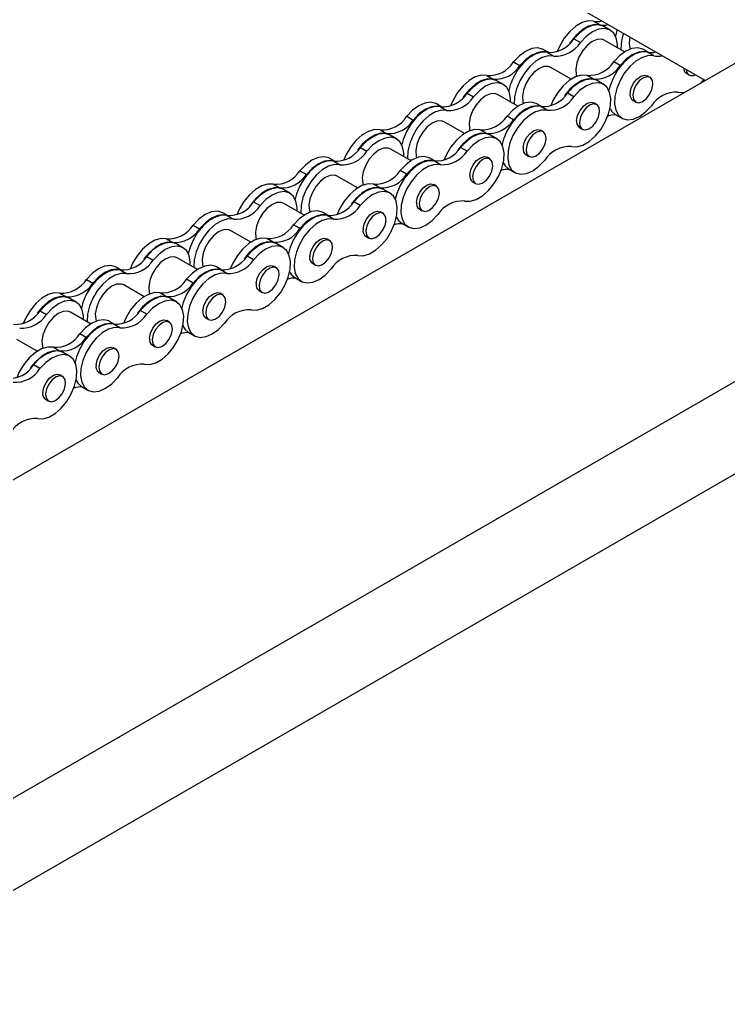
# Model space of a CAD drawing. Header units: metres. Extents: x 0 to 21025, y 0 to 14850.
# Drawn here: x 14318.9 to 14437.8, y 5903.6 to 6069.5 of the extents above; entities that cross this region are included whole.
import ezdxf

# ---------------------------------------------------------------- set-up
doc = ezdxf.new("R2010")
doc.units = ezdxf.units.M
doc.header["$LTSCALE"] = 25
doc.layers.add('SL4', color=4, linetype='Continuous')

msp = doc.modelspace()

# ---------------------------------------------------------------- linework, layer by layer
at = {"layer": 'SL4'}
for p, q in [((14077.021, 5799.823), (14745.238, 6185.577)), ((14757.088, 6176.864), (14083.756, 5788.158)), ((14030.723, 5826.55), (14589.165, 6148.932)), ((14433.932, 6059.318), (14372.584, 6094.733)), ((14415.226, 6069.303), (14416.301, 6068.683)), ((14417.995, 6067.793), (14416.92, 6068.414)), ((14411.926, 6066.336), (14413, 6065.716)), ((14420.422, 6064.129), (14417.015, 6066.096)), ((14407.675, 6064.006), (14406.773, 6064.527)), ((14407.443, 6064.052), (14408.518, 6063.431)), ((14424.505, 6064.035), (14423.602, 6064.556)), ((14425.347, 6063.46), (14424.272, 6064.081)), ((14401.778, 6062.45), (14402.853, 6061.829)), ((14419.683, 6061.858), (14418.608, 6062.479)), ((14411.457, 6059.56), (14408.05, 6061.527)), ((14430.796, 6060.543), (14431.261, 6060.274)), ((14397.296, 6060.165), (14398.371, 6059.545)), ((14400.065, 6058.655), (14398.99, 6059.275)), ((14415.2, 6059.574), (14414.125, 6060.194)), ((14416.894, 6058.684), (14415.82, 6059.304)), ((14424.695, 6059.859), (14424.229, 6060.128)), ((14411.9, 6056.607), (14410.825, 6057.227)), ((14393.996, 6057.198), (14395.071, 6056.578)), ((14402.492, 6054.991), (14399.085, 6056.958)), ((14415.73, 6055.29), (14415.264, 6055.559)), ((14421.831, 6055.973), (14422.296, 6055.705)), ((14389.746, 6054.868), (14388.843, 6055.389)), ((14389.513, 6054.914), (14390.588, 6054.293)), ((14406.575, 6054.897), (14405.672, 6055.418)), ((14407.417, 6054.322), (14406.343, 6054.943)), ((14383.849, 6053.312), (14384.923, 6052.691)), ((14393.527, 6050.422), (14390.12, 6052.388)), ((14401.753, 6052.72), (14400.678, 6053.341)), ((14418.865, 6053.619), (14419.94, 6052.999)), ((14379.366, 6051.027), (14380.441, 6050.407)), ((14397.27, 6050.436), (14396.195, 6051.056)), ((14406.765, 6050.721), (14406.299, 6050.99)), ((14412.866, 6051.404), (14413.332, 6051.136)), ((14382.135, 6049.517), (14381.06, 6050.137)), ((14398.965, 6049.546), (14397.89, 6050.166)), ((14376.066, 6048.06), (14377.141, 6047.44)), ((14384.562, 6045.853), (14381.155, 6047.819)), ((14393.97, 6047.469), (14392.895, 6048.089)), ((14371.816, 6045.73), (14370.913, 6046.251)), ((14371.584, 6045.776), (14372.658, 6045.155)), ((14388.645, 6045.759), (14387.743, 6046.28)), ((14389.488, 6045.184), (14388.413, 6045.805)), ((14397.8, 6046.152), (14397.334, 6046.421)), ((14403.901, 6046.835), (14404.367, 6046.567)), ((14365.919, 6044.174), (14366.994, 6043.553)), ((14383.823, 6043.582), (14382.748, 6044.203)), ((14400.935, 6044.481), (14402.01, 6043.861)), ((14375.597, 6041.284), (14372.19, 6043.25)), ((14361.436, 6041.889), (14362.511, 6041.269)), ((14364.205, 6040.379), (14363.131, 6040.999)), ((14379.341, 6041.298), (14378.266, 6041.918)), ((14381.035, 6040.408), (14379.96, 6041.028)), ((14388.835, 6041.583), (14388.37, 6041.852)), ((14394.936, 6042.266), (14395.402, 6041.998)), ((14358.136, 6038.922), (14359.211, 6038.302)), ((14366.632, 6036.715), (14363.226, 6038.681)), ((14376.04, 6038.331), (14374.966, 6038.951)), ((14385.971, 6037.697), (14386.437, 6037.429)), ((14353.886, 6036.592), (14352.983, 6037.113)), ((14353.654, 6036.638), (14354.729, 6036.017)), ((14370.715, 6036.621), (14369.813, 6037.142)), ((14371.558, 6036.046), (14370.483, 6036.667)), ((14379.87, 6037.014), (14379.405, 6037.283)), ((14347.989, 6035.036), (14349.064, 6034.415)), ((14357.668, 6032.146), (14354.261, 6034.112)), ((14365.893, 6034.444), (14364.818, 6035.065)), ((14383.005, 6035.343), (14384.08, 6034.723)), ((14343.507, 6032.751), (14344.581, 6032.131)), ((14361.411, 6032.16), (14360.336, 6032.78)), ((14370.905, 6032.445), (14370.44, 6032.714)), ((14377.006, 6033.128), (14377.472, 6032.859)), ((14346.276, 6031.241), (14345.201, 6031.861)), ((14363.105, 6031.27), (14362.03, 6031.89)), ((14340.206, 6029.784), (14341.281, 6029.164)), ((14348.703, 6027.577), (14345.296, 6029.543)), ((14358.111, 6029.193), (14357.036, 6029.813)), ((14335.956, 6027.454), (14335.054, 6027.975)), ((14335.724, 6027.5), (14336.799, 6026.879)), ((14352.786, 6027.483), (14351.883, 6028.004)), ((14353.628, 6026.908), (14352.553, 6027.529)), ((14361.94, 6027.876), (14361.475, 6028.145)), ((14368.041, 6028.559), (14368.507, 6028.29)), ((14330.059, 6025.898), (14331.134, 6025.277)), ((14347.963, 6025.306), (14346.889, 6025.927)), ((14365.076, 6026.205), (14366.15, 6025.585)), ((14339.738, 6023.007), (14336.331, 6024.974)), ((14325.577, 6023.613), (14326.652, 6022.993)), ((14328.346, 6022.103), (14327.271, 6022.723)), ((14343.481, 6023.022), (14342.406, 6023.642)), ((14345.175, 6022.132), (14344.1, 6022.752)), ((14352.976, 6023.307), (14352.51, 6023.576)), ((14359.077, 6023.99), (14359.542, 6023.721)), ((14322.277, 6020.646), (14323.351, 6020.026)), ((14330.773, 6018.438), (14327.366, 6020.405)), ((14340.181, 6020.055), (14339.106, 6020.675)), ((14350.112, 6019.421), (14350.577, 6019.152)), ((14334.856, 6018.345), (14333.953, 6018.866)), ((14335.698, 6017.77), (14334.624, 6018.39)), ((14344.011, 6018.738), (14343.545, 6019.007)), ((14321.808, 6013.869), (14318.401, 6015.836)), ((14330.034, 6016.168), (14328.959, 6016.788)), ((14347.146, 6017.067), (14348.221, 6016.447)), ((14325.551, 6013.883), (14324.476, 6014.504)), ((14335.046, 6014.169), (14334.58, 6014.437)), ((14341.147, 6014.852), (14341.612, 6014.583)), ((14327.245, 6012.994), (14326.171, 6013.614)), ((14322.251, 6010.916), (14321.176, 6011.537)), ((14326.081, 6009.6), (14325.615, 6009.868)), ((14332.182, 6010.283), (14332.647, 6010.014)), ((14329.216, 6007.929), (14330.291, 6007.309)), ((14323.217, 6005.714), (14323.683, 6005.445))]:
    msp.add_line(p, q, dxfattribs=at)
at = {"layer": 'SL4', "flags": 128}
for points in [[(14415.226, 6069.303), (14414.304, 6069.351), (14413.286, 6069.061), (14412.237, 6068.45), (14411.221, 6067.558), (14410.304, 6066.44), (14409.541, 6065.166), (14409.112, 6064.187)], [(14416.301, 6068.683), (14415.379, 6068.731), (14414.361, 6068.44), (14413.312, 6067.83), (14412.296, 6066.937), (14411.378, 6065.819), (14411.19, 6065.541)], [(14416.92, 6068.414), (14416.812, 6068.472), (14415.96, 6068.688), (14414.982, 6068.564), (14413.94, 6068.109), (14412.9, 6067.35), (14411.926, 6066.336)], [(14419.215, 6064.825), (14419.212, 6065.402), (14419.01, 6066.475), (14418.559, 6067.309), (14417.887, 6067.851), (14417.035, 6068.067), (14416.057, 6067.944), (14415.015, 6067.488), (14413.974, 6066.73), (14413, 6065.716)], [(14419.175, 6067.837), (14419.13, 6067.704), (14418.885, 6066.787)], [(14417.015, 6066.096), (14416.574, 6066.256), (14415.817, 6066.222), (14414.989, 6065.873), (14414.166, 6065.238), (14413.42, 6064.375), (14412.818, 6063.361), (14412.412, 6062.284), (14412.24, 6061.241)], [(14407.443, 6064.052), (14406.521, 6064.1), (14405.504, 6063.809), (14404.454, 6063.198), (14403.439, 6062.306), (14402.521, 6061.188), (14401.759, 6059.915), (14401.2, 6058.566), (14400.914, 6057.438)], [(14406.773, 6064.527), (14406.665, 6064.585), (14405.813, 6064.801), (14404.835, 6064.678), (14403.793, 6064.222), (14402.752, 6063.464), (14401.778, 6062.45)], [(14407.638, 6064.012), (14406.887, 6064.181), (14405.91, 6064.057), (14404.868, 6063.602), (14403.827, 6062.843), (14402.853, 6061.829)], [(14424.272, 6064.081), (14423.351, 6064.129), (14422.333, 6063.838), (14421.284, 6063.227), (14420.268, 6062.335), (14419.35, 6061.217), (14418.588, 6059.944), (14418.029, 6058.595), (14417.784, 6057.678)], [(14423.602, 6064.556), (14423.494, 6064.614), (14422.642, 6064.83), (14421.664, 6064.707), (14420.622, 6064.251), (14419.582, 6063.493), (14418.608, 6062.479)], [(14424.467, 6064.041), (14423.717, 6064.21), (14422.739, 6064.086), (14421.697, 6063.631), (14420.657, 6062.872), (14419.683, 6061.858)], [(14408.518, 6063.431), (14407.596, 6063.479), (14406.579, 6063.189), (14405.529, 6062.578), (14404.513, 6061.686), (14403.596, 6060.568), (14402.834, 6059.294), (14402.275, 6057.946), (14401.955, 6056.607), (14401.893, 6055.361), (14401.895, 6055.335)], [(14425.347, 6063.46), (14424.426, 6063.508), (14423.408, 6063.218), (14422.358, 6062.607), (14421.343, 6061.715), (14420.425, 6060.597), (14419.663, 6059.323), (14419.104, 6057.975), (14418.784, 6056.636), (14418.723, 6055.39), (14418.924, 6054.317), (14419.375, 6053.483), (14420.048, 6052.941), (14420.9, 6052.725), (14421.878, 6052.848), (14422.919, 6053.304), (14423.96, 6054.062), (14424.934, 6055.076)], [(14408.05, 6061.527), (14407.61, 6061.687), (14406.852, 6061.653), (14406.024, 6061.304), (14405.201, 6060.669), (14404.455, 6059.806), (14403.853, 6058.792), (14403.447, 6057.715), (14403.275, 6056.672)], [(14412.24, 6061.241), (14412.316, 6060.325), (14412.404, 6060.04)], [(14397.296, 6060.165), (14396.374, 6060.213), (14395.357, 6059.923), (14394.307, 6059.312), (14393.291, 6058.42), (14392.374, 6057.302), (14391.612, 6056.028), (14391.226, 6055.164)], [(14398.371, 6059.545), (14397.449, 6059.593), (14396.431, 6059.302), (14395.382, 6058.691), (14394.366, 6057.799), (14393.449, 6056.681), (14393.26, 6056.403)], [(14398.99, 6059.275), (14398.882, 6059.334), (14398.03, 6059.55), (14397.052, 6059.426), (14396.01, 6058.971), (14394.97, 6058.212), (14393.996, 6057.198)], [(14401.286, 6055.687), (14401.282, 6056.264), (14401.081, 6057.337), (14400.63, 6058.171), (14399.957, 6058.713), (14399.105, 6058.929), (14398.127, 6058.806), (14397.085, 6058.35), (14396.045, 6057.592), (14395.071, 6056.578)], [(14414.125, 6060.194), (14413.204, 6060.242), (14412.186, 6059.952), (14411.136, 6059.341), (14410.121, 6058.449), (14409.203, 6057.331), (14408.441, 6056.057), (14408.012, 6055.078)], [(14415.2, 6059.574), (14414.278, 6059.622), (14413.261, 6059.331), (14412.211, 6058.72), (14411.196, 6057.828), (14410.344, 6056.804)], [(14415.82, 6059.304), (14415.711, 6059.362), (14414.859, 6059.579), (14413.882, 6059.455), (14412.84, 6059), (14411.799, 6058.241), (14410.825, 6057.227)], [(14411.487, 6048.223), (14412.408, 6048.175), (14413.426, 6048.465), (14414.476, 6049.076), (14415.491, 6049.968), (14416.409, 6051.086), (14417.171, 6052.36), (14417.73, 6053.708), (14418.05, 6055.047), (14418.111, 6056.293), (14417.91, 6057.366), (14417.459, 6058.2), (14416.786, 6058.742), (14415.934, 6058.958), (14414.956, 6058.835), (14413.915, 6058.379), (14412.874, 6057.621), (14411.9, 6056.607)], [(14421.337, 6057.188), (14421.504, 6058.024), (14421.903, 6058.863), (14422.474, 6059.58), (14423.129, 6060.063), (14423.769, 6060.24), (14424.229, 6060.128)], [(14421.802, 6056.919), (14421.893, 6056.215), (14422.228, 6055.749), (14422.756, 6055.592), (14423.396, 6055.77), (14424.052, 6056.253), (14424.623, 6056.969), (14425.022, 6057.809), (14425.189, 6058.645), (14425.098, 6059.349), (14424.763, 6059.815), (14424.235, 6059.971), (14423.595, 6059.794), (14422.939, 6059.311), (14422.368, 6058.595), (14421.969, 6057.755), (14421.802, 6056.919)], [(14433.227, 6058.911), (14433.421, 6059.106), (14433.724, 6059.438)], [(14429.417, 6057.361), (14430.338, 6057.313), (14430.502, 6057.338)], [(14388.843, 6055.389), (14388.735, 6055.447), (14387.883, 6055.663), (14386.905, 6055.54), (14385.863, 6055.084), (14384.823, 6054.326), (14383.849, 6053.312)], [(14399.085, 6056.958), (14398.645, 6057.118), (14397.887, 6057.084), (14397.06, 6056.735), (14396.236, 6056.1), (14395.49, 6055.237), (14394.888, 6054.222), (14394.482, 6053.146), (14394.31, 6052.103)], [(14405.672, 6055.418), (14405.564, 6055.476), (14404.712, 6055.692), (14403.735, 6055.569), (14402.693, 6055.113), (14401.652, 6054.355), (14400.678, 6053.341)], [(14403.275, 6056.672), (14403.351, 6055.756), (14403.439, 6055.471)], [(14412.372, 6052.619), (14412.539, 6053.455), (14412.938, 6054.294), (14413.509, 6055.011), (14414.164, 6055.494), (14414.805, 6055.671), (14415.264, 6055.559)], [(14389.513, 6054.914), (14388.592, 6054.962), (14387.574, 6054.671), (14386.524, 6054.06), (14385.509, 6053.168), (14384.591, 6052.05), (14383.829, 6050.777), (14383.27, 6049.428), (14383.025, 6048.511)], [(14390.588, 6054.293), (14389.666, 6054.341), (14388.649, 6054.051), (14387.599, 6053.44), (14386.584, 6052.548), (14385.666, 6051.43), (14384.904, 6050.156), (14384.345, 6048.808), (14384.025, 6047.469), (14383.964, 6046.223), (14383.965, 6046.197)], [(14389.708, 6054.874), (14388.958, 6055.043), (14387.98, 6054.919), (14386.938, 6054.464), (14385.897, 6053.705), (14384.923, 6052.691)], [(14406.343, 6054.943), (14405.421, 6054.991), (14404.403, 6054.7), (14403.354, 6054.089), (14402.338, 6053.197), (14401.421, 6052.079), (14400.658, 6050.806), (14400.1, 6049.457), (14399.814, 6048.329)], [(14407.417, 6054.322), (14406.496, 6054.37), (14405.478, 6054.08), (14404.429, 6053.469), (14403.413, 6052.577), (14402.495, 6051.459), (14401.733, 6050.185), (14401.174, 6048.837), (14400.854, 6047.498), (14400.793, 6046.252), (14400.994, 6045.179), (14401.445, 6044.345), (14402.118, 6043.803), (14402.97, 6043.587), (14403.948, 6043.71), (14404.99, 6044.166), (14406.03, 6044.924), (14407.004, 6045.938)], [(14406.537, 6054.903), (14405.787, 6055.072), (14404.809, 6054.948), (14403.767, 6054.493), (14402.727, 6053.734), (14401.753, 6052.72)], [(14412.838, 6052.35), (14412.928, 6051.646), (14413.263, 6051.18), (14413.791, 6051.023), (14414.432, 6051.2), (14415.087, 6051.684), (14415.658, 6052.4), (14416.057, 6053.24), (14416.224, 6054.076), (14416.133, 6054.78), (14415.798, 6055.246), (14415.27, 6055.402), (14414.63, 6055.225), (14413.974, 6054.742), (14413.404, 6054.026), (14413.004, 6053.186), (14412.838, 6052.35)], [(14417.975, 6054.625), (14418.3, 6054.103), (14418.865, 6053.619)], [(14390.12, 6052.388), (14389.68, 6052.549), (14388.922, 6052.515), (14388.095, 6052.166), (14387.271, 6051.531), (14386.525, 6050.668), (14385.923, 6049.653), (14385.517, 6048.577), (14385.345, 6047.534)], [(14379.366, 6051.027), (14378.444, 6051.075), (14377.427, 6050.785), (14376.377, 6050.174), (14375.362, 6049.282), (14374.444, 6048.164), (14373.682, 6046.89), (14373.253, 6045.911)], [(14396.195, 6051.056), (14395.274, 6051.104), (14394.256, 6050.814), (14393.207, 6050.203), (14392.191, 6049.31), (14391.273, 6048.193), (14390.511, 6046.919), (14390.082, 6045.94)], [(14394.31, 6052.103), (14394.386, 6051.187), (14394.474, 6050.902)], [(14403.407, 6048.05), (14403.574, 6048.885), (14403.973, 6049.725), (14404.544, 6050.442), (14405.199, 6050.925), (14405.84, 6051.102), (14406.299, 6050.99)], [(14403.873, 6047.781), (14403.964, 6047.076), (14404.298, 6046.611), (14404.826, 6046.454), (14405.467, 6046.631), (14406.122, 6047.115), (14406.693, 6047.831), (14407.092, 6048.671), (14407.259, 6049.507), (14407.168, 6050.211), (14406.833, 6050.677), (14406.305, 6050.833), (14405.665, 6050.656), (14405.009, 6050.173), (14404.439, 6049.457), (14404.039, 6048.617), (14403.873, 6047.781)], [(14380.441, 6050.407), (14379.519, 6050.455), (14378.502, 6050.164), (14377.452, 6049.553), (14376.437, 6048.661), (14375.585, 6047.637)], [(14381.06, 6050.137), (14380.952, 6050.195), (14380.1, 6050.411), (14379.123, 6050.288), (14378.081, 6049.833), (14377.04, 6049.074), (14376.066, 6048.06)], [(14383.356, 6046.549), (14383.352, 6047.126), (14383.151, 6048.199), (14382.7, 6049.033), (14382.027, 6049.575), (14381.175, 6049.791), (14380.197, 6049.667), (14379.155, 6049.212), (14378.115, 6048.454), (14377.141, 6047.44)], [(14397.27, 6050.436), (14396.349, 6050.484), (14395.331, 6050.193), (14394.281, 6049.582), (14393.266, 6048.69), (14392.415, 6047.666)], [(14397.89, 6050.166), (14397.782, 6050.224), (14396.93, 6050.44), (14395.952, 6050.317), (14394.91, 6049.862), (14393.869, 6049.103), (14392.895, 6048.089)], [(14393.557, 6039.084), (14394.479, 6039.037), (14395.496, 6039.327), (14396.546, 6039.938), (14397.561, 6040.83), (14398.479, 6041.948), (14399.241, 6043.222), (14399.8, 6044.57), (14400.12, 6045.909), (14400.181, 6047.155), (14399.98, 6048.228), (14399.529, 6049.062), (14398.856, 6049.604), (14398.004, 6049.82), (14397.027, 6049.696), (14395.985, 6049.241), (14394.944, 6048.483), (14393.97, 6047.469)], [(14381.155, 6047.819), (14380.715, 6047.98), (14379.957, 6047.946), (14379.13, 6047.597), (14378.307, 6046.962), (14377.561, 6046.099), (14376.958, 6045.084), (14376.553, 6044.008), (14376.38, 6042.965)], [(14385.345, 6047.534), (14385.421, 6046.618), (14385.51, 6046.333)], [(14371.584, 6045.776), (14370.662, 6045.824), (14369.644, 6045.533), (14368.595, 6044.922), (14367.579, 6044.03), (14366.661, 6042.912), (14365.899, 6041.639), (14365.341, 6040.29), (14365.095, 6039.373)], [(14370.913, 6046.251), (14370.805, 6046.309), (14369.953, 6046.525), (14368.975, 6046.401), (14367.933, 6045.946), (14366.893, 6045.188), (14365.919, 6044.174)], [(14371.778, 6045.736), (14371.028, 6045.904), (14370.05, 6045.781), (14369.008, 6045.326), (14367.968, 6044.567), (14366.994, 6043.553)], [(14388.413, 6045.805), (14387.491, 6045.853), (14386.474, 6045.562), (14385.424, 6044.951), (14384.408, 6044.059), (14383.491, 6042.941), (14382.729, 6041.668), (14382.17, 6040.319), (14381.925, 6039.402)], [(14387.743, 6046.28), (14387.634, 6046.338), (14386.782, 6046.554), (14385.805, 6046.43), (14384.763, 6045.975), (14383.722, 6045.217), (14382.748, 6044.203)], [(14388.607, 6045.765), (14387.857, 6045.933), (14386.88, 6045.81), (14385.838, 6045.355), (14384.797, 6044.596), (14383.823, 6043.582)], [(14394.442, 6043.481), (14394.609, 6044.316), (14395.008, 6045.156), (14395.579, 6045.873), (14396.234, 6046.356), (14396.875, 6046.533), (14397.334, 6046.421)], [(14394.908, 6043.212), (14394.999, 6042.507), (14395.334, 6042.042), (14395.861, 6041.885), (14396.502, 6042.062), (14397.157, 6042.546), (14397.728, 6043.262), (14398.127, 6044.102), (14398.294, 6044.938), (14398.203, 6045.642), (14397.868, 6046.108), (14397.34, 6046.264), (14396.7, 6046.087), (14396.045, 6045.604), (14395.474, 6044.888), (14395.075, 6044.048), (14394.908, 6043.212)], [(14399.988, 6045.616), (14400.371, 6044.965), (14400.935, 6044.481)], [(14372.658, 6045.155), (14371.737, 6045.203), (14370.719, 6044.913), (14369.669, 6044.302), (14368.654, 6043.409), (14367.736, 6042.291), (14366.974, 6041.018), (14366.415, 6039.67), (14366.095, 6038.331), (14366.034, 6037.085), (14366.036, 6037.059)], [(14389.488, 6045.184), (14388.566, 6045.232), (14387.548, 6044.942), (14386.499, 6044.331), (14385.483, 6043.438), (14384.566, 6042.32), (14383.803, 6041.047), (14383.245, 6039.699), (14382.925, 6038.36), (14382.863, 6037.114), (14383.064, 6036.041), (14383.516, 6035.207), (14384.188, 6034.665), (14385.04, 6034.449), (14386.018, 6034.572), (14387.06, 6035.028), (14388.101, 6035.786), (14389.075, 6036.8)], [(14372.19, 6043.25), (14371.75, 6043.411), (14370.992, 6043.377), (14370.165, 6043.028), (14369.342, 6042.393), (14368.596, 6041.53), (14367.993, 6040.515), (14367.588, 6039.439), (14367.415, 6038.396)], [(14376.38, 6042.965), (14376.456, 6042.049), (14376.545, 6041.764)], [(14361.436, 6041.889), (14360.515, 6041.937), (14359.497, 6041.646), (14358.448, 6041.036), (14357.432, 6040.143), (14356.514, 6039.025), (14355.752, 6037.752), (14355.323, 6036.773)], [(14362.511, 6041.269), (14361.59, 6041.317), (14360.572, 6041.026), (14359.522, 6040.415), (14358.507, 6039.523), (14357.589, 6038.405), (14357.4, 6038.126)], [(14363.131, 6040.999), (14363.022, 6041.057), (14362.17, 6041.273), (14361.193, 6041.15), (14360.151, 6040.695), (14359.11, 6039.936), (14358.136, 6038.922)], [(14365.426, 6037.411), (14365.422, 6037.988), (14365.221, 6039.061), (14364.77, 6039.895), (14364.097, 6040.437), (14363.245, 6040.653), (14362.268, 6040.529), (14361.226, 6040.074), (14360.185, 6039.316), (14359.211, 6038.302)], [(14378.266, 6041.918), (14377.344, 6041.966), (14376.326, 6041.675), (14375.277, 6041.065), (14374.261, 6040.172), (14373.344, 6039.054), (14372.581, 6037.781), (14372.152, 6036.802)], [(14379.341, 6041.298), (14378.419, 6041.346), (14377.401, 6041.055), (14376.352, 6040.444), (14375.336, 6039.552), (14374.485, 6038.527)], [(14379.96, 6041.028), (14379.852, 6041.086), (14379, 6041.302), (14378.022, 6041.179), (14376.98, 6040.724), (14375.94, 6039.965), (14374.966, 6038.951)], [(14375.627, 6029.946), (14376.549, 6029.899), (14377.567, 6030.189), (14378.616, 6030.8), (14379.632, 6031.692), (14380.549, 6032.81), (14381.312, 6034.083), (14381.87, 6035.432), (14382.19, 6036.771), (14382.252, 6038.017), (14382.05, 6039.09), (14381.599, 6039.924), (14380.927, 6040.466), (14380.075, 6040.682), (14379.097, 6040.558), (14378.055, 6040.103), (14377.014, 6039.345), (14376.04, 6038.331)], [(14385.477, 6038.912), (14385.644, 6039.747), (14386.043, 6040.587), (14386.614, 6041.303), (14387.27, 6041.787), (14387.91, 6041.964), (14388.37, 6041.852)], [(14385.943, 6038.643), (14386.034, 6037.938), (14386.369, 6037.473), (14386.896, 6037.316), (14387.537, 6037.493), (14388.192, 6037.977), (14388.763, 6038.693), (14389.162, 6039.533), (14389.329, 6040.369), (14389.238, 6041.073), (14388.903, 6041.539), (14388.376, 6041.695), (14387.735, 6041.518), (14387.08, 6041.035), (14386.509, 6040.319), (14386.11, 6039.479), (14385.943, 6038.643)], [(14352.983, 6037.113), (14352.875, 6037.171), (14352.023, 6037.387), (14351.046, 6037.263), (14350.004, 6036.808), (14348.963, 6036.05), (14347.989, 6035.036)], [(14363.226, 6038.681), (14362.785, 6038.841), (14362.027, 6038.808), (14361.2, 6038.459), (14360.377, 6037.824), (14359.631, 6036.961), (14359.028, 6035.946), (14358.623, 6034.87), (14358.45, 6033.827)], [(14369.813, 6037.142), (14369.705, 6037.2), (14368.853, 6037.416), (14367.875, 6037.292), (14366.833, 6036.837), (14365.792, 6036.079), (14364.818, 6035.065)], [(14367.415, 6038.396), (14367.491, 6037.48), (14367.58, 6037.195)], [(14376.512, 6034.343), (14376.679, 6035.178), (14377.078, 6036.018), (14377.649, 6036.734), (14378.305, 6037.218), (14378.945, 6037.395), (14379.405, 6037.283)], [(14353.654, 6036.638), (14352.732, 6036.685), (14351.714, 6036.395), (14350.665, 6035.784), (14349.649, 6034.892), (14348.732, 6033.774), (14347.969, 6032.501), (14347.411, 6031.152), (14347.166, 6030.235)], [(14354.729, 6036.017), (14353.807, 6036.065), (14352.789, 6035.774), (14351.74, 6035.164), (14350.724, 6034.271), (14349.806, 6033.153), (14349.044, 6031.88), (14348.486, 6030.532), (14348.166, 6029.192), (14348.104, 6027.947), (14348.106, 6027.921)], [(14353.848, 6036.597), (14353.098, 6036.766), (14352.12, 6036.643), (14351.079, 6036.188), (14350.038, 6035.429), (14349.064, 6034.415)], [(14370.483, 6036.667), (14369.561, 6036.714), (14368.544, 6036.424), (14367.494, 6035.813), (14366.479, 6034.921), (14365.561, 6033.803), (14364.799, 6032.53), (14364.24, 6031.181), (14363.995, 6030.264)], [(14371.558, 6036.046), (14370.636, 6036.094), (14369.619, 6035.803), (14368.569, 6035.193), (14367.553, 6034.3), (14366.636, 6033.182), (14365.874, 6031.909), (14365.315, 6030.561), (14364.995, 6029.221), (14364.933, 6027.976), (14365.135, 6026.903), (14365.586, 6026.069), (14366.259, 6025.527), (14367.111, 6025.311), (14368.088, 6025.434), (14369.13, 6025.889), (14370.171, 6026.648), (14371.145, 6027.662)], [(14370.677, 6036.626), (14369.927, 6036.795), (14368.95, 6036.672), (14367.908, 6036.217), (14366.867, 6035.458), (14365.893, 6034.444)], [(14376.978, 6034.074), (14377.069, 6033.369), (14377.404, 6032.904), (14377.932, 6032.747), (14378.572, 6032.924), (14379.227, 6033.408), (14379.798, 6034.124), (14380.197, 6034.964), (14380.364, 6035.8), (14380.273, 6036.504), (14379.938, 6036.97), (14379.411, 6037.126), (14378.77, 6036.949), (14378.115, 6036.466), (14377.544, 6035.749), (14377.145, 6034.91), (14376.978, 6034.074)], [(14382.115, 6036.349), (14382.441, 6035.827), (14383.005, 6035.343)], [(14354.261, 6034.112), (14353.82, 6034.272), (14353.062, 6034.239), (14352.235, 6033.889), (14351.412, 6033.255), (14350.666, 6032.392), (14350.063, 6031.377), (14349.658, 6030.301), (14349.485, 6029.258)], [(14343.507, 6032.751), (14342.585, 6032.799), (14341.567, 6032.508), (14340.518, 6031.898), (14339.502, 6031.005), (14338.584, 6029.887), (14337.822, 6028.614), (14337.393, 6027.635)], [(14360.336, 6032.78), (14359.414, 6032.828), (14358.397, 6032.537), (14357.347, 6031.927), (14356.331, 6031.034), (14355.414, 6029.916), (14354.652, 6028.643), (14354.223, 6027.664)], [(14358.45, 6033.827), (14358.526, 6032.911), (14358.615, 6032.626)], [(14367.547, 6029.774), (14367.714, 6030.609), (14368.113, 6031.449), (14368.684, 6032.165), (14369.34, 6032.649), (14369.98, 6032.826), (14370.44, 6032.714)], [(14368.013, 6029.505), (14368.104, 6028.8), (14368.439, 6028.335), (14368.967, 6028.178), (14369.607, 6028.355), (14370.263, 6028.839), (14370.833, 6029.555), (14371.232, 6030.395), (14371.399, 6031.231), (14371.308, 6031.935), (14370.974, 6032.401), (14370.446, 6032.557), (14369.805, 6032.38), (14369.15, 6031.897), (14368.579, 6031.18), (14368.18, 6030.341), (14368.013, 6029.505)], [(14344.581, 6032.131), (14343.66, 6032.178), (14342.642, 6031.888), (14341.593, 6031.277), (14340.577, 6030.385), (14339.726, 6029.36)], [(14345.201, 6031.861), (14345.093, 6031.919), (14344.241, 6032.135), (14343.263, 6032.012), (14342.221, 6031.557), (14341.18, 6030.798), (14340.206, 6029.784)], [(14347.496, 6028.273), (14347.493, 6028.849), (14347.291, 6029.923), (14346.84, 6030.757), (14346.167, 6031.299), (14345.316, 6031.515), (14344.338, 6031.391), (14343.296, 6030.936), (14342.255, 6030.178), (14341.281, 6029.164)], [(14361.411, 6032.16), (14360.489, 6032.207), (14359.471, 6031.917), (14358.422, 6031.306), (14357.406, 6030.414), (14356.555, 6029.389)], [(14362.03, 6031.89), (14361.922, 6031.948), (14361.07, 6032.164), (14360.092, 6032.041), (14359.05, 6031.586), (14358.01, 6030.827), (14357.036, 6029.813)], [(14357.697, 6020.808), (14358.619, 6020.76), (14359.637, 6021.051), (14360.686, 6021.662), (14361.702, 6022.554), (14362.62, 6023.672), (14363.382, 6024.945), (14363.94, 6026.294), (14364.26, 6027.633), (14364.322, 6028.878), (14364.121, 6029.952), (14363.67, 6030.786), (14362.997, 6031.328), (14362.145, 6031.544), (14361.167, 6031.42), (14360.125, 6030.965), (14359.085, 6030.207), (14358.111, 6029.193)], [(14345.296, 6029.543), (14344.855, 6029.703), (14344.098, 6029.67), (14343.27, 6029.32), (14342.447, 6028.686), (14341.701, 6027.823), (14341.098, 6026.808), (14340.693, 6025.732), (14340.521, 6024.689)], [(14349.485, 6029.258), (14349.561, 6028.342), (14349.65, 6028.057)], [(14335.724, 6027.5), (14334.802, 6027.547), (14333.785, 6027.257), (14332.735, 6026.646), (14331.72, 6025.754), (14330.802, 6024.636), (14330.04, 6023.362), (14329.481, 6022.014), (14329.236, 6021.097)], [(14335.054, 6027.975), (14334.946, 6028.033), (14334.094, 6028.249), (14333.116, 6028.125), (14332.074, 6027.67), (14331.033, 6026.912), (14330.059, 6025.898)], [(14335.918, 6027.459), (14335.168, 6027.628), (14334.191, 6027.505), (14333.149, 6027.05), (14332.108, 6026.291), (14331.134, 6025.277)], [(14352.553, 6027.529), (14351.632, 6027.576), (14350.614, 6027.286), (14349.564, 6026.675), (14348.549, 6025.783), (14347.631, 6024.665), (14346.869, 6023.391), (14346.31, 6022.043), (14346.024, 6020.914)], [(14351.883, 6028.004), (14351.775, 6028.062), (14350.923, 6028.278), (14349.945, 6028.154), (14348.903, 6027.699), (14347.863, 6026.941), (14346.889, 6025.927)], [(14352.748, 6027.488), (14351.998, 6027.657), (14351.02, 6027.534), (14349.978, 6027.079), (14348.937, 6026.32), (14347.963, 6025.306)], [(14358.583, 6025.204), (14358.749, 6026.04), (14359.149, 6026.88), (14359.719, 6027.596), (14360.375, 6028.08), (14361.015, 6028.257), (14361.475, 6028.145)], [(14359.048, 6024.936), (14359.139, 6024.231), (14359.474, 6023.765), (14360.002, 6023.609), (14360.642, 6023.786), (14361.298, 6024.27), (14361.868, 6024.986), (14362.268, 6025.826), (14362.434, 6026.662), (14362.343, 6027.366), (14362.009, 6027.832), (14361.481, 6027.988), (14360.84, 6027.811), (14360.185, 6027.328), (14359.614, 6026.611), (14359.215, 6025.771), (14359.048, 6024.936)], [(14336.799, 6026.879), (14335.877, 6026.927), (14334.86, 6026.636), (14333.81, 6026.026), (14332.794, 6025.133), (14331.877, 6024.015), (14331.114, 6022.742), (14330.556, 6021.393), (14330.236, 6020.054), (14330.174, 6018.809), (14330.176, 6018.783)], [(14353.628, 6026.908), (14352.706, 6026.956), (14351.689, 6026.665), (14350.639, 6026.055), (14349.624, 6025.162), (14348.706, 6024.044), (14347.944, 6022.771), (14347.385, 6021.422), (14347.065, 6020.083), (14347.004, 6018.838), (14347.205, 6017.765), (14347.656, 6016.931), (14348.329, 6016.389), (14349.181, 6016.173), (14350.158, 6016.296), (14351.2, 6016.751), (14352.241, 6017.51), (14353.215, 6018.524)], [(14364.186, 6027.211), (14364.511, 6026.689), (14365.076, 6026.205)], [(14336.331, 6024.974), (14335.89, 6025.134), (14335.133, 6025.101), (14334.305, 6024.751), (14333.482, 6024.117), (14332.736, 6023.254), (14332.134, 6022.239), (14331.728, 6021.163), (14331.556, 6020.12)], [(14340.521, 6024.689), (14340.596, 6023.773), (14340.685, 6023.488)], [(14325.577, 6023.613), (14324.655, 6023.661), (14323.638, 6023.37), (14322.588, 6022.76), (14321.572, 6021.867), (14320.655, 6020.749), (14319.893, 6019.476), (14319.463, 6018.497)], [(14326.652, 6022.993), (14325.73, 6023.04), (14324.712, 6022.75), (14323.663, 6022.139), (14322.647, 6021.247), (14321.796, 6020.222)], [(14327.271, 6022.723), (14327.163, 6022.781), (14326.311, 6022.997), (14325.333, 6022.874), (14324.291, 6022.418), (14323.251, 6021.66), (14322.277, 6020.646)], [(14329.566, 6019.135), (14329.563, 6019.711), (14329.362, 6020.785), (14328.91, 6021.619), (14328.238, 6022.161), (14327.386, 6022.377), (14326.408, 6022.253), (14325.366, 6021.798), (14324.325, 6021.039), (14323.351, 6020.026)], [(14342.406, 6023.642), (14341.484, 6023.69), (14340.467, 6023.399), (14339.417, 6022.789), (14338.402, 6021.896), (14337.484, 6020.778), (14336.722, 6019.505), (14336.337, 6018.641)], [(14343.481, 6023.022), (14342.559, 6023.069), (14341.542, 6022.779), (14340.492, 6022.168), (14339.477, 6021.276), (14338.625, 6020.251)], [(14344.1, 6022.752), (14343.992, 6022.81), (14343.14, 6023.026), (14342.163, 6022.903), (14341.121, 6022.447), (14340.08, 6021.689), (14339.106, 6020.675)], [(14339.768, 6011.67), (14340.689, 6011.622), (14341.707, 6011.913), (14342.757, 6012.524), (14343.772, 6013.416), (14344.69, 6014.534), (14345.452, 6015.807), (14346.011, 6017.156), (14346.331, 6018.495), (14346.392, 6019.74), (14346.191, 6020.814), (14345.74, 6021.648), (14345.067, 6022.19), (14344.215, 6022.406), (14343.237, 6022.282), (14342.195, 6021.827), (14341.155, 6021.068), (14340.181, 6020.055)], [(14349.618, 6020.635), (14349.785, 6021.471), (14350.184, 6022.311), (14350.754, 6023.027), (14351.41, 6023.511), (14352.05, 6023.688), (14352.51, 6023.576)], [(14350.083, 6020.367), (14350.174, 6019.662), (14350.509, 6019.196), (14351.037, 6019.04), (14351.677, 6019.217), (14352.333, 6019.701), (14352.904, 6020.417), (14353.303, 6021.257), (14353.47, 6022.092), (14353.379, 6022.797), (14353.044, 6023.263), (14352.516, 6023.419), (14351.876, 6023.242), (14351.22, 6022.759), (14350.649, 6022.042), (14350.25, 6021.202), (14350.083, 6020.367)], [(14327.366, 6020.405), (14326.926, 6020.565), (14326.168, 6020.532), (14325.34, 6020.182), (14324.517, 6019.548), (14323.771, 6018.685), (14323.169, 6017.67), (14322.763, 6016.594), (14322.591, 6015.551)], [(14333.953, 6018.866), (14333.845, 6018.924), (14332.993, 6019.14), (14332.015, 6019.016), (14330.973, 6018.561), (14329.933, 6017.802), (14328.959, 6016.788)], [(14331.556, 6020.12), (14331.632, 6019.204), (14331.72, 6018.919)], [(14340.653, 6016.066), (14340.82, 6016.902), (14341.219, 6017.742), (14341.79, 6018.458), (14342.445, 6018.942), (14343.085, 6019.119), (14343.545, 6019.007)], [(14334.624, 6018.39), (14333.702, 6018.438), (14332.684, 6018.148), (14331.635, 6017.537), (14330.619, 6016.645), (14329.701, 6015.527), (14328.939, 6014.253), (14328.381, 6012.905), (14328.095, 6011.776)], [(14335.698, 6017.77), (14334.777, 6017.818), (14333.759, 6017.527), (14332.709, 6016.917), (14331.694, 6016.024), (14330.776, 6014.906), (14330.014, 6013.633), (14329.455, 6012.284), (14329.135, 6010.945), (14329.074, 6009.7), (14329.275, 6008.626), (14329.726, 6007.793), (14330.399, 6007.251), (14331.251, 6007.034), (14332.229, 6007.158), (14333.271, 6007.613), (14334.311, 6008.372), (14335.285, 6009.386)], [(14334.818, 6018.35), (14334.068, 6018.519), (14333.09, 6018.396), (14332.048, 6017.94), (14331.008, 6017.182), (14330.034, 6016.168)], [(14341.118, 6015.798), (14341.209, 6015.093), (14341.544, 6014.627), (14342.072, 6014.471), (14342.712, 6014.648), (14343.368, 6015.132), (14343.939, 6015.848), (14344.338, 6016.688), (14344.505, 6017.523), (14344.414, 6018.228), (14344.079, 6018.694), (14343.551, 6018.85), (14342.911, 6018.673), (14342.255, 6018.189), (14341.684, 6017.473), (14341.285, 6016.633), (14341.118, 6015.798)], [(14346.199, 6018.202), (14346.581, 6017.551), (14347.146, 6017.067)], [(14324.476, 6014.504), (14323.555, 6014.552), (14322.537, 6014.261), (14321.487, 6013.651), (14320.472, 6012.758), (14319.554, 6011.64), (14318.792, 6010.367), (14318.363, 6009.388)], [(14322.591, 6015.551), (14322.667, 6014.635), (14322.755, 6014.35)], [(14331.688, 6011.497), (14331.855, 6012.333), (14332.254, 6013.173), (14332.825, 6013.889), (14333.48, 6014.373), (14334.121, 6014.55), (14334.58, 6014.437)], [(14332.154, 6011.229), (14332.244, 6010.524), (14332.579, 6010.058), (14333.107, 6009.902), (14333.747, 6010.079), (14334.403, 6010.563), (14334.974, 6011.279), (14335.373, 6012.119), (14335.54, 6012.954), (14335.449, 6013.659), (14335.114, 6014.125), (14334.586, 6014.281), (14333.946, 6014.104), (14333.29, 6013.62), (14332.72, 6012.904), (14332.32, 6012.064), (14332.154, 6011.229)], [(14325.551, 6013.883), (14324.629, 6013.931), (14323.612, 6013.641), (14322.562, 6013.03), (14321.547, 6012.138), (14320.696, 6011.113)], [(14326.171, 6013.614), (14326.062, 6013.672), (14325.21, 6013.888), (14324.233, 6013.765), (14323.191, 6013.309), (14322.15, 6012.551), (14321.176, 6011.537)], [(14321.838, 6002.532), (14322.76, 6002.484), (14323.777, 6002.775), (14324.827, 6003.386), (14325.842, 6004.278), (14326.76, 6005.396), (14327.522, 6006.669), (14328.081, 6008.018), (14328.401, 6009.357), (14328.462, 6010.602), (14328.261, 6011.676), (14327.81, 6012.51), (14327.137, 6013.052), (14326.285, 6013.268), (14325.308, 6013.144), (14324.266, 6012.689), (14323.225, 6011.93), (14322.251, 6010.916)], [(14322.723, 6006.928), (14322.89, 6007.764), (14323.289, 6008.604), (14323.86, 6009.32), (14324.515, 6009.804), (14325.156, 6009.981), (14325.615, 6009.868)], [(14323.189, 6006.66), (14323.28, 6005.955), (14323.614, 6005.489), (14324.142, 6005.333), (14324.783, 6005.51), (14325.438, 6005.993), (14326.009, 6006.71), (14326.408, 6007.55), (14326.575, 6008.385), (14326.484, 6009.09), (14326.149, 6009.556), (14325.621, 6009.712), (14324.981, 6009.535), (14324.325, 6009.051), (14323.755, 6008.335), (14323.355, 6007.495), (14323.189, 6006.66)], [(14328.269, 6009.064), (14328.651, 6008.413), (14329.216, 6007.929)]]:
    msp.add_lwpolyline(points, dxfattribs=at)
at = {"layer": 'SL4'}
for centre, radius, start, end in [((14415.83, 6071.968), 2.732, 257.22008, 285.78963), ((14416.905, 6071.348), 2.732, 257.22008, 285.78963), ((14426.926, 6064.779), 7.108, 159.94327, 182.46745), ((14407.749, 6068.992), 4.95, 266.46157, 327.55064), ((14408.823, 6068.372), 4.95, 266.46157, 327.55064), ((14424.631, 6065.699), 3.439, 163.97516, 198.47941), ((14424.879, 6066.769), 2.755, 257.28887, 286.96576), ((14397.601, 6065.106), 4.95, 266.46157, 327.55064), ((14414.431, 6065.135), 4.95, 266.46157, 327.55064), ((14425.952, 6066.125), 2.732, 257.22008, 285.78963), ((14398.676, 6064.485), 4.95, 266.46157, 327.55064), ((14415.506, 6064.514), 4.95, 266.46157, 327.55064), ((14431.379, 6061.437), 1.068, 181.53778, 236.89235), ((14431.767, 6061.149), 0.989, 180.56037, 299.445), ((14406.648, 6059.883), 4.95, 266.46157, 327.55064), ((14429.111, 6052.42), 4.95, 86.46157, 147.55064), ((14389.819, 6059.854), 4.95, 266.46157, 327.55064), ((14390.894, 6059.234), 4.95, 266.46157, 327.55064), ((14407.723, 6059.263), 4.95, 266.46157, 327.55064), ((14422.491, 6056.95), 1.179, 168.34378, 235.92582), ((14379.672, 6055.968), 4.95, 266.46157, 327.55064), ((14380.746, 6055.347), 4.95, 266.46157, 327.55064), ((14396.501, 6055.997), 4.95, 266.46157, 327.55064), ((14397.576, 6055.376), 4.95, 266.46157, 327.55064), ((14413.526, 6052.381), 1.179, 168.34378, 235.92582), ((14418.692, 6050.469), 3.071, 83.55241, 110.8326), ((14371.889, 6050.716), 4.95, 266.46157, 327.55064), ((14372.964, 6050.096), 4.95, 266.46157, 327.55064), ((14388.718, 6050.745), 4.95, 266.46157, 327.55064), ((14389.793, 6050.125), 4.95, 266.46157, 327.55064), ((14404.561, 6047.812), 1.179, 168.34378, 235.92582), ((14411.181, 6043.282), 4.95, 86.46157, 147.55064), ((14361.742, 6046.83), 4.95, 266.46157, 327.55064), ((14378.571, 6046.859), 4.95, 266.46157, 327.55064), ((14400.763, 6041.331), 3.071, 83.55244, 110.83307), ((14362.817, 6046.209), 4.95, 266.46157, 327.55064), ((14379.646, 6046.238), 4.95, 266.46157, 327.55064), ((14395.596, 6043.243), 1.179, 168.34378, 235.92582), ((14393.252, 6034.144), 4.95, 86.46157, 147.55064), ((14353.959, 6041.578), 4.95, 266.46157, 327.55064), ((14355.034, 6040.958), 4.95, 266.46157, 327.55064), ((14370.789, 6041.607), 4.95, 266.46157, 327.55064), ((14371.863, 6040.987), 4.95, 266.46157, 327.55064), ((14386.632, 6038.674), 1.179, 168.34378, 235.92582), ((14343.812, 6037.691), 4.95, 266.46157, 327.55064), ((14344.887, 6037.071), 4.95, 266.46157, 327.55064), ((14360.641, 6037.72), 4.95, 266.46157, 327.55064), ((14361.716, 6037.1), 4.95, 266.46157, 327.55064), ((14377.667, 6034.104), 1.179, 168.34378, 235.92582), ((14382.833, 6032.192), 3.071, 83.55247, 110.83353), ((14336.029, 6032.44), 4.95, 266.46157, 327.55064), ((14337.104, 6031.819), 4.95, 266.46157, 327.55064), ((14352.859, 6032.469), 4.95, 266.46157, 327.55064), ((14353.934, 6031.848), 4.95, 266.46157, 327.55064), ((14368.702, 6029.535), 1.179, 168.34378, 235.92582), ((14375.322, 6025.006), 4.95, 86.46157, 147.55064), ((14325.882, 6028.553), 4.95, 266.46157, 327.55064), ((14342.712, 6028.582), 4.95, 266.46157, 327.55064), ((14364.904, 6023.021), 3.104, 83.63546, 112.1587), ((14326.957, 6027.933), 4.95, 266.46157, 327.55064), ((14343.786, 6027.962), 4.95, 266.46157, 327.55064), ((14359.737, 6024.966), 1.179, 168.34378, 235.92582), ((14357.392, 6015.868), 4.95, 86.46157, 147.55064), ((14318.1, 6023.302), 4.95, 266.46157, 327.55064), ((14319.175, 6022.681), 4.95, 266.46157, 327.55064), ((14334.929, 6023.331), 4.95, 266.46157, 327.55064), ((14336.004, 6022.71), 4.95, 266.46157, 327.55064), ((14350.772, 6020.397), 1.179, 168.34378, 235.92582), ((14324.782, 6019.444), 4.95, 266.46157, 327.55064), ((14325.857, 6018.824), 4.95, 266.46157, 327.55064), ((14341.807, 6015.828), 1.179, 168.34378, 235.92582), ((14346.973, 6013.916), 3.071, 83.55244, 110.83307), ((14316.999, 6014.193), 4.95, 266.46157, 327.55064), ((14318.074, 6013.572), 4.95, 266.46157, 327.55064), ((14332.842, 6011.259), 1.179, 168.34378, 235.92582), ((14339.462, 6006.73), 4.95, 86.46157, 147.55064), ((14329.043, 6004.778), 3.071, 83.55247, 110.83352), ((14323.877, 6006.69), 1.179, 168.34378, 235.92582), ((14321.532, 5997.592), 4.95, 86.46157, 147.55064)]:
    msp.add_arc(centre, radius, start, end, dxfattribs=at)

doc.saveas('drawing.dxf')
